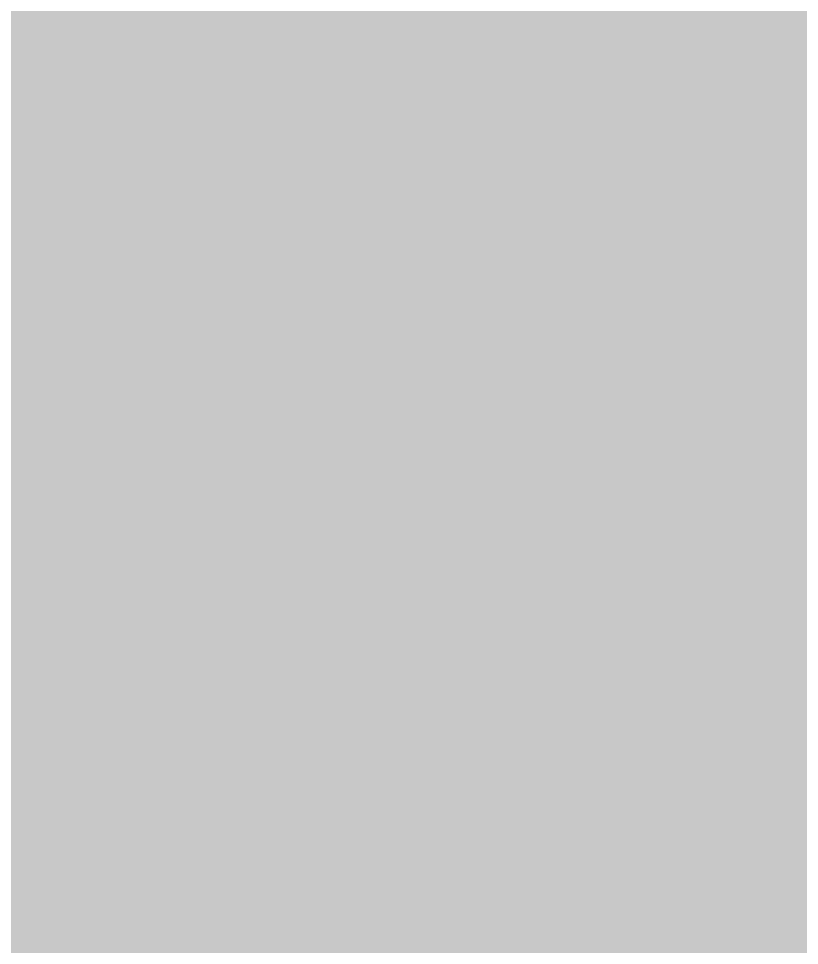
# Model space of a CAD drawing. Header units: inches. Extents: x 0.91 to 3.83, y 2.65 to 3.83.
# Drawn here: x 2.254045 to 2.256064, y 3.127511 to 3.129909 of the extents above; entities that cross this region are included whole.
import ezdxf

# ---------------------------------------------------------------- set-up
doc = ezdxf.new("R2010")
doc.units = ezdxf.units.IN
doc.header["$MEASUREMENT"] = 0
for name, color, linetype in [('Bottom Layer', 5, 'Continuous'), ('Mechanical 12', 56, 'Continuous'), ('Top Layer', 1, 'Continuous')]:
    doc.layers.add(name, color=color, linetype=linetype)
doc.styles.add('Arial', font='', dxfattribs={"height": 0.2})
doc.styles.get('Arial').set_extended_font_data('Arial')

# ---------------------------------------------------------------- blocks, each defined once
blk = doc.blocks.new('R0805_56')
at = {"layer": 'Mechanical 12', "style": 'Arial'}
blk.add_text('R10', height=0.026, dxfattribs=at).set_placement((-0.0324893, -0.0129958))

msp = doc.modelspace()

# ---------------------------------------------------------------- hatches: boundary and pattern name
at = {"layer": 'Top Layer'}
msp.add_hatch(color=1, dxfattribs=at).paths.add_polyline_path([(2.2680125, 3.2965683), (2.2680125, 3.261193), (2.2687886, 3.2572912), (2.2709988, 3.2539834), (2.3112215, 3.2137607), (2.3112215, 3.1959449), (2.2729528, 3.1959449), (2.2729528, 3.15067), (2.2727569, 3.1496851), (2.2727569, 3.1322982), (2.2726612, 3.1320748), (2.2725412, 3.1220748), (2.2725542, 3.1220423), (2.2725408, 3.1220099), (2.2725554, 3.1219746), (2.2493595, 3.0987787), (2.2490849, 3.0987787), (2.2486033, 3.098993), (2.2468444, 3.0990387), (2.2454962, 3.0991563), (2.2444394, 3.0993303), (2.2437024, 3.0995264), (2.2435827, 3.0995748), (2.2435827, 3.1053938), (2.2060237, 3.1053938), (2.2060237, 3.0928892), (2.2020867, 3.0912584), (2.1933344, 3.1000107), (2.1918827, 3.1009807), (2.1884287, 3.1044347), (2.1876647, 3.1055781), (2.1871825, 3.1059003), (2.1871825, 3.1106354), (2.1876647, 3.1109576), (2.1898575, 3.1142393), (2.1906275, 3.1181104), (2.1898575, 3.1219815), (2.1876647, 3.1252632), (2.1871826, 3.1255854), (2.1871826, 3.1303204), (2.1876647, 3.1306426), (2.1898575, 3.1339243), (2.1906275, 3.1377954), (2.1898575, 3.1416665), (2.1876647, 3.1449482), (2.1871826, 3.1452704), (2.1871826, 3.1500054), (2.1876647, 3.1503276), (2.1898575, 3.1536093), (2.1906275, 3.1574804), (2.1898575, 3.1613515), (2.1876647, 3.1646332), (2.1871825, 3.1649554), (2.1871825, 3.1696905), (2.1876647, 3.1700127), (2.1898575, 3.1732944), (2.1906275, 3.1771655), (2.1898575, 3.1810366), (2.1876647, 3.1843183), (2.184383, 3.1865111), (2.1805119, 3.1872811), (2.1509843, 3.1872811), (2.1471133, 3.1865111), (2.144508, 3.1870294), (2.1439567, 3.1878545), (2.1431317, 3.1884057), (2.1426134, 3.191011), (2.1433834, 3.194882), (2.1433834, 3.2244096), (2.1426134, 3.2282807), (2.1404206, 3.2315624), (2.1397523, 3.232009), (2.1392245, 3.237049), (2.1465808, 3.2444053), (2.1501743, 3.2444053), (2.1506409, 3.2441925), (2.1517645, 3.244153), (2.1526352, 3.2440581), (2.1534508, 3.2439046), (2.154215, 3.243696), (2.1549409, 3.2434317), (2.1556324, 3.243112), (2.1563017, 3.2427313), (2.1569556, 3.2422841), (2.1575975, 3.2417643), (2.1583779, 3.2410255), (2.1585573, 3.2409569), (2.164612, 3.2369113), (2.1719394, 3.2354538), (2.1792668, 3.2369113), (2.1854787, 3.2410619), (2.1896293, 3.2472738), (2.1910868, 3.2546012), (2.1896293, 3.2619286), (2.1854787, 3.2681405), (2.1792668, 3.2722911), (2.1719394, 3.2737486), (2.164612, 3.2722911), (2.1585573, 3.2682455), (2.1583779, 3.2681769), (2.1575975, 3.2674381), (2.1569552, 3.266918), (2.1563019, 3.2664712), (2.1556321, 3.2660902), (2.1549401, 3.2657703), (2.1542149, 3.2655063), (2.1534508, 3.2652978), (2.1526352, 3.2651443), (2.1517647, 3.2650495), (2.1506409, 3.2650099), (2.1501743, 3.2647971), (2.1423575, 3.2647971), (2.1384557, 3.264021), (2.1351479, 3.2618108), (2.1111369, 3.2377998), (2.1089267, 3.2344921), (2.1079109, 3.2344611), (2.1040936, 3.2379513), (2.1040936, 3.2464809), (2.1053424, 3.2475135), (2.105939, 3.2479411), (2.1064648, 3.2482733), (2.1068489, 3.2484787), (2.1070606, 3.2485685), (2.1072909, 3.2486021), (2.1074061, 3.2486707), (2.1074324, 3.2486785), (2.1074694, 3.2487084), (2.1075417, 3.2487515), (2.1078306, 3.2487089), (2.1083512, 3.2490957), (2.1130096, 3.2500223), (2.1192215, 3.2541729), (2.1233721, 3.2603848), (2.1247926, 3.2675263), (2.1248711, 3.267702), (2.1249005, 3.2687763), (2.1249869, 3.2695982), (2.1251331, 3.2703768), (2.1253371, 3.2711189), (2.1256003, 3.2718349), (2.1259262, 3.2725339), (2.1263194, 3.2732221), (2.1267874, 3.273907), (2.1273366, 3.2745907), (2.1281026, 3.2754126), (2.128282, 3.2758928), (2.1309729, 3.2785837), (2.1906265, 3.2785837), (2.2084334, 3.2607768), (2.2084334, 3.2604529), (2.2082178, 3.2599511), (2.2081946, 3.2581845), (2.2080159, 3.2553079), (2.2079747, 3.2550001), (2.2060237, 3.2550001), (2.2060237, 3.2506085), (2.2057318, 3.2499172), (2.2059601, 3.2493552), (2.2058491, 3.2487591), (2.2060237, 3.2485046), (2.2060237, 3.2213781), (2.2138113, 3.2213781), (2.2138595, 3.2212589), (2.2140557, 3.2205214), (2.2142297, 3.2194644), (2.2143473, 3.2181164), (2.214393, 3.2163574), (2.2146073, 3.2158758), (2.2146073, 3.2014482), (2.2143931, 3.2009672), (2.2143475, 3.1992353), (2.2142304, 3.1979083), (2.2140583, 3.1968755), (2.2138657, 3.1961601), (2.2137844, 3.1959615), (2.2137537, 3.1959448), (2.2040552, 3.1959448), (2.2040552, 3.1268898), (2.2475198, 3.1268898), (2.2475198, 3.1959448), (2.2358526, 3.1959448), (2.235822, 3.1959615), (2.2357407, 3.19616), (2.2355481, 3.1968755), (2.235376, 3.1979083), (2.2352589, 3.1992353), (2.2352133, 3.2009672), (2.2349991, 3.2014481), (2.2349991, 3.2158759), (2.2352134, 3.2163575), (2.2352591, 3.2181164), (2.2353767, 3.2194646), (2.2355507, 3.2205214), (2.2357468, 3.2212584), (2.2357952, 3.2213781), (2.2435827, 3.2213781), (2.2435827, 3.2550001), (2.2296281, 3.2550001), (2.2295723, 3.255138), (2.2293763, 3.2558736), (2.2292027, 3.2569251), (2.2290852, 3.2582689), (2.2290395, 3.2600212), (2.2288252, 3.2605027), (2.2288252, 3.2650001), (2.2280491, 3.2689019), (2.2258389, 3.2722097), (2.2056492, 3.2923994), (2.2074351, 3.2961813), (2.2435827, 3.2961813), (2.2435827, 3.3158541), (2.2472201, 3.3173607)])

# ---------------------------------------------------------------- linework, layer by layer
at = {"layer": 'Bottom Layer'}
msp.add_lwpolyline([(2.1056822, 3.2677122, 0.01, 0.01, 0), (2.2728431, 3.1005513, 0.01, 0.01, 0)], format="xyseb", dxfattribs=at)

# ---------------------------------------------------------------- block references
at = {"rotation": 270}
msp.add_blockref('R0805_56', (2.2602363, 3.1614174), dxfattribs=at)

doc.saveas('drawing.dxf')
